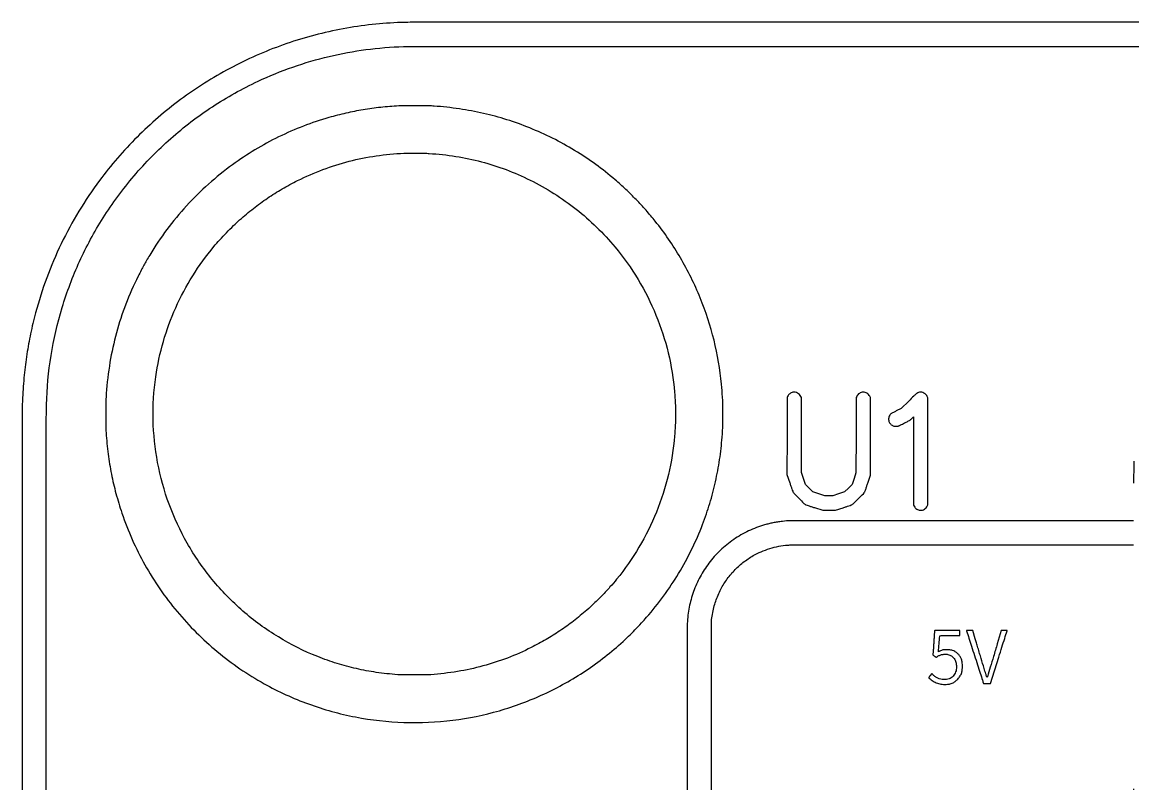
# Model space of a CAD drawing. Extents: x 949 to 24658, y 948 to 49051.
# Drawn here: x 949 to 5549, y 45895 to 49051 of the extents above; entities that cross this region are included whole.
import ezdxf

# ---------------------------------------------------------------- set-up
doc = ezdxf.new("R2010")
doc.units = 0

msp = doc.modelspace()

# ---------------------------------------------------------------- linework, layer by layer
for points in [[(24557.45501, 40846.15625, -0.000005), (24557.576589, 33590.111823, -0.000003), (24557.572356, 24977, -0.000002), (24557.441941, 13479.946311, -0.000011), (24557.197838, 7129.844974)], [(10406.169525, 37738.067317, -0.000001), (7284.943993, 37738.119343, -0.000001), (4154.349915, 37738.182247, -0.016092)], [(5553, 46985.023107), (4833.75, 46984.721612), (4114.5, 46984.420117), (4098, 46982.249805, 0.006675), (4077.137468, 46979.221838, 0.01015), (4059.111017, 46975.982874, 0.010827), (4042.134609, 46972.191342, 0.009379), (4024.5, 46967.497394, 0.040796), (3958.196, 46942.506285, 0.039823), (3896.261945, 46906.913406, 0.039833), (3840.76847, 46861.961804, 0.040864), (3793.620436, 46809.135349, 0.037856), (3757.165462, 46752.4231, 0.038015), (3729.736145, 46690.940235, 0.038061), (3711.957995, 46626.085764, 0.038149), (3704.233924, 46559.336291, 0.009724), (3703.932697, 46543.887491, 0.000001), (3703.874383, 45298.330035, 0.000027), (3703.886066, 43922.992192, 0.000016), (3704.040572, 42293, 0.000007), (3704.415056, 39650.664677, 0.000093)], [(10785.463822, 45035.652863, -0.000007), (10785.5, 42312.5, -0.00001), (10785.452324, 40023.210587, -0.000067)], [(10885.451421, 40055.597846, 0.000011), (10885.5, 42312, 0.000007), (10885.462764, 44998.696467, 0.000096)], [(3804.381759, 38068.001996, -0.000003), (3804.197047, 39001.246926, -0.000054)], [(5592.011956, 37638.547867, 0.000014), (7295.5, 37638.5, 0.000009), (9315.141555, 37638.536626, 0.000133)], [(10884.994013, 38054.954484, 0.000004), (10885.24925, 38880.764608, 0.000065)], [(3804.091567, 40246.104477, -0.000013), (3804.192396, 42321), (3804.507907, 46575.5), (3806.798039, 46589.5, -0.01559), (3812.515969, 46618.707726, -0.020463), (3819.643976, 46644.929658, -0.021102), (3828.688085, 46669.81897, -0.018495), (3840.167314, 46695, -0.035568), (3866.199341, 46738.842958, -0.037786), (3897.713478, 46777.618374, -0.037668), (3934.800798, 46811.312941, -0.034908), (3977.442722, 46840.013359, -0.029547), (4010.226862, 46856.40138, -0.026495), (4045.915306, 46869.489204, -0.026345), (4083.009779, 46878.796825, -0.028305), (4120, 46883.880186, -0.01964), (4128.4953, 46884.22613, -0.000016), (4336.345312, 46884.515385, -0.00018), (4568.302809, 46884.746924, -0.000111), (4841.75, 46884.860854), (5553, 46885)], [(10785.249276, 38864.327406, -0.000004), (10784.993817, 38059.058954, -0.029729)], [(8253.712369, 47338.911546, 0.000023), (7295, 47338.930485, 0.000018), (6244.059399, 47338.863515, 0.000231)], [(12816.777426, 49050.765049), (2631.065975, 49050.919548, 0.003529), (2546, 49050.32047, 0.00306), (2537.901256, 49050.156687, 0.001237), (2526.85625, 49049.838327, 0.001224), (2514.971286, 49049.437193, 0.001554), (2504, 49049.005848, 0.037395), (2264.049362, 49020.763972, 0.037245), (2030.649283, 48957.079685, 0.037238), (1809.24111, 48859.458746, 0.037352), (1605, 48730.160454, 0.018385), (1512.315651, 48655.849871, 0.018211), (1425.037413, 48574.705098, 0.018226), (1343.961597, 48487.489813, 0.018485), (1269.851509, 48395, 0.023612), (1184.260003, 48267.535964, 0.023535), (1110.967809, 48132.433017, 0.023583), (1050.833289, 47991.320231, 0.023946), (1004.597498, 47845.880184, 0.012824), (983.994422, 47759.549445, 0.014171), (968.601668, 47675.09595, 0.013851), (957.749464, 47588.199819, 0.011219), (950.792901, 47494.5, 0.012918), (949.364042, 47439.205645), (949.356477, 25000.183739)], [(1049.389569, 24971.005548), (1049.026707, 47383.921986, -0.00626), (1050.046715, 47465.5, -0.033646), (1068.871669, 47668.901535, -0.033602), (1114.810693, 47868.031209, -0.033578), (1187.049486, 48059.345218, -0.033492), (1284.300323, 48239.440267, -0.035818), (1412.472277, 48413.87389, -0.035525), (1564.554944, 48568.74278, -0.035523), (1737.038666, 48700.530386, -0.035805), (1926, 48806.188285, -0.025465), (2070.497901, 48865.136588, -0.025551), (2220.07925, 48909.014513, -0.025572), (2373.232624, 48937.376195, -0.025608), (2528.409406, 48949.937588, -0.007392), (2587.913092, 48950.817431), (12801.773457, 48950.839867)], [(6290.338763, 44819.041707, 0.000021), (7295.237307, 44819, 0.000022), (8282.535437, 44819.042846, 0.0002)], [(5846.705404, 47338.640238, 0.000044), (5599.131362, 47338.364965, 0.063702)], [(5553.044742, 47232.183794, 0.000245), (5553, 47140.830052)], [(5553, 45873.181501, 0.000034), (5553.041061, 45267.448039, 0.000358), (5553.251736, 45020.161626, 0.000081), (5553.52323, 44863.336236, 0.071069)]]:
    msp.add_lwpolyline(points, format="xyb")
for points in [[(2509, 48703.985065, 0.013103), (2434.079952, 48697.737424, 0.014093), (2361.397722, 48687.673744, 0.014271), (2290.267316, 48673.675676, 0.014241), (2220, 48655.633727, 0.022048), (2114.324501, 48620.155915, 0.021678), (2011.572795, 48575.333136, 0.021695), (1913.167883, 48521.820237, 0.022169), (1820.5, 48460.337593, 0.02498), (1721.066312, 48379.918099, 0.024857), (1629.977514, 48289.85745, 0.024919), (1548.487661, 48191.431671, 0.025405), (1477.755216, 48086, 0.003714), (1464.167472, 48062.951816, 0.006172), (1453.100259, 48043.30111, 0.006015), (1442.326692, 48023.031818, 0.003313), (1429.614841, 47998, 0.023901), (1378.398906, 47881.903829, 0.025478), (1339.711824, 47763.871124, 0.025219), (1312.920405, 47641.396835, 0.022452), (1297.312966, 47512, 0.014759), (1295.948467, 47482.113935, 0.003198), (1295.446495, 47430.430378, 0.003163), (1295.601981, 47378.786821, 0.015334), (1296.774184, 47349.5, 0.014128), (1305.547314, 47261.104587, 0.016778), (1318.970619, 47178.311213, 0.01707), (1337.674323, 47097.857822, 0.015665), (1362.297197, 47016.5, 0.046389), (1457.469926, 46802.18744, 0.046063), (1590.711297, 46608.551343, 0.046006), (1757.327511, 46442.370133, 0.046032), (1951.493123, 46309.492865, 0.039599), (2135.187563, 46225.471275, 0.039641), (2329.767636, 46171.495608, 0.039599), (2530.626432, 46148.865108, 0.039334), (2733, 46158.097574, 0.038898), (2925.619632, 46197.539595, 0.038488), (3110.517606, 46266.433343, 0.038452), (3282.832061, 46362.925752, 0.038665), (3438, 46484.50741, 0.009227), (3460.309325, 46505.727213, 0.00477), (3487.450072, 46533.029587, 0.004769), (3514.241474, 46561.029138, 0.008661), (3535.521949, 46584.5, 0.022252), (3605.736749, 46672.280845, 0.021998), (3668.158505, 46766.283154, 0.021941), (3722.228652, 46865.654262, 0.021862), (3767.453088, 46969.5, 0.01848), (3797.335245, 47056.725607, 0.018163), (3820.886741, 47146.421567, 0.018074), (3837.965459, 47238.034243, 0.017863), (3848.462882, 47331, 0.011816), (3851.300914, 47384.409797, 0.010182), (3851.811938, 47440.61599, 0.010149), (3850.030928, 47497.013269, 0.011489), (3845.982859, 47551, 0.036031), (3814.761946, 47733.043849, 0.036115), (3757.744648, 47908.572554, 0.036127), (3676.084248, 48074.016256, 0.036107), (3571.446335, 48226.01486, 0.012036), (3533.422429, 48271.235286, 0.011357), (3492.540886, 48315.476766, 0.011301), (3449.475955, 48358.039605, 0.011606), (3404.90481, 48398.226846, 0.021295), (3324.669717, 48461.523031, 0.019949), (3237.615841, 48519.23828, 0.019875), (3145.891193, 48570.041747, 0.020722), (3051.669705, 48612.642367, 0.019461), (2956.387655, 48646.805853, 0.020297), (2860.056097, 48672.924525, 0.019947), (2760.363337, 48691.507884, 0.017471), (2655, 48703.08768, 0.015628), (2634.064346, 48703.994186, 0.001468), (2582.570135, 48704.461934, 0.001543), (2531.231896, 48704.619057, 0.014243)], [(2635.5, 48506.988944, -0.023327), (2745.889561, 48494.730108, -0.025418), (2851.489746, 48472.435551, -0.025635), (2953.462911, 48439.753956, -0.024604), (3053, 48396.420449, -0.025782), (3151.734754, 48341.016443, -0.026178), (3243.721712, 48276.00304, -0.026211), (3328.302632, 48201.818505, -0.026), (3404.899216, 48119, -0.038347), (3500.279271, 47984.757971, -0.038034), (3574.335345, 47837.166074, -0.038034), (3625.179655, 47680.060852, -0.038349), (3651.464013, 47517.5, -0.011091), (3654.201936, 47473.007846, -0.009795), (3655.116653, 47426.553718, -0.00979), (3654.211004, 47380.072823, -0.011045), (3651.481901, 47335.5, -0.038114), (3625.832729, 47175.987003, -0.037236), (3576.151269, 47020.922974, -0.037242), (3504.030486, 46874.970113, -0.03816), (3411.567634, 46742.58582, -0.011985), (3383.905027, 46710.397876, -0.008178), (3351.012071, 46675.107746, -0.008236), (3317.591929, 46641.532493, -0.013991), (3288.41418, 46614.715631, -0.014273), (3232.582679, 46568.941527, -0.016381), (3176.681449, 46528.572989, -0.016611), (3118.975331, 46492.438112, -0.015552), (3057.733834, 46459.367769, -0.024421), (2958.949859, 46415.821299, -0.025416), (2857.683388, 46382.762854, -0.025162), (2752.626691, 46359.886381, -0.022934), (2642.5, 46346.804946, -0.015132), (2617.769844, 46345.762952, -0.002947), (2573.139901, 46345.497208, -0.002898), (2528.53587, 46345.753058, -0.015932), (2504.5, 46346.796708, -0.016788), (2415.991695, 46356.46711, -0.019917), (2333.289742, 46371.706942, -0.0203), (2253.439731, 46393.175684, -0.018808), (2173.5, 46421.530457, -0.042141), (2010.319582, 46502.92786, -0.042219), (1863.204325, 46610.489986, -0.042221), (1736.254436, 46741.229113, -0.042156), (1632.997997, 46891.5, -0.041528), (1557.888132, 47053.233485, -0.041233), (1510.323112, 47225.539686, -0.041221), (1491.667447, 47403.363683, -0.041452), (1502.497575, 47581.5, -0.034539), (1534.005281, 47727.442124, -0.034567), (1585.297667, 47867.616574, -0.034535), (1655.466151, 47999.507269, -0.034335), (1743.243684, 48120.755235, -0.010784), (1767.143908, 48148.180306, -0.007217), (1795.602279, 48178.555509, -0.007252), (1824.576177, 48207.740694, -0.011946), (1850, 48231.455756, -0.015445), (1907.154052, 48279.192875, -0.017015), (1965.372681, 48321.725269, -0.017153), (2025.90667, 48359.897977, -0.01625), (2090, 48394.565007, -0.026181), (2194.921391, 48440.288253, -0.0266), (2303.498371, 48474.522598, -0.02654), (2415.335034, 48497.097555, -0.025797), (2530, 48507.969232, -0.009598), (2551.94486, 48508.49054, -0.003462), (2583.158399, 48508.416615, -0.003434), (2614.234456, 48507.914379, -0.010231)], [(4141.343746, 47516.969278, 0.061226), (4134.920078, 47514.839863, 0.056572), (4129.01452, 47511.174962, 0.05472), (4123.910763, 47506.148458, 0.050386), (4119.856025, 47500), (4117.5, 47495.5), (4117.229915, 47336), (4116.959829, 47176.5), (4128.605241, 47142, 0.001223), (4133.175814, 47128.567965, 0.001791), (4137.268707, 47116.773307, 0.000849), (4140.805165, 47106.753274, 0.03261), (4141.744759, 47104.568704, 0.07351), (4145.452656, 47099.354428, 0.001763), (4166.171512, 47077.919915, 0.001939), (4186.899127, 47056.791648, 0.065343), (4192.459904, 47052.47063, 0.046069), (4195.367933, 47051.108625, 0.002239), (4205.422573, 47047.535353, 0.003627), (4217.431264, 47043.425692, 0.002607), (4230.899886, 47039.003227), (4265.289143, 47027.909709), (4291.894571, 47028.204854), (4318.5, 47028.5), (4350, 47038.894222, 0.001712), (4362.357853, 47043.01899, 0.002363), (4373.421875, 47046.81242, 0.001488), (4382.698557, 47050.073104, 0.028929), (4385.5, 47051.253647, 0.078311), (4391.232201, 47055.285357, 0.002267), (4412.57113, 47076.135119, 0.002673), (4433.429425, 47096.922065, 0.063121), (4438.489324, 47103.5, 0.044638), (4439.83511, 47106.355662, 0.002268), (4443.325731, 47116.01875, 0.003612), (4447.344602, 47127.567442, 0.002608), (4451.665467, 47140.5), (4462.5, 47173.5), (4462.5, 47334.5), (4462.5, 47495.5), (4459.836398, 47500.5, 0.131234), (4448.301153, 47512.870914, 0.142518), (4432.497941, 47517.350839, 0.143858), (4416.868967, 47512.641799, 0.134454), (4405.7798, 47500.127283), (4403.5, 47495.5), (4403, 47339.5), (4402.5, 47183.5), (4394.67372, 47159.5), (4386.84744, 47135.5), (4371.17372, 47119.712893), (4355.5, 47103.925786), (4330.964255, 47095.962893), (4306.428511, 47088), (4290.464255, 47088.00936), (4274.5, 47088.01872), (4249.5, 47095.986667), (4224.5, 47103.954615), (4209.296724, 47119.586729), (4194.093448, 47135.218843), (4185.796724, 47159.859422), (4177.5, 47184.5), (4177, 47340), (4176.5, 47495.5), (4174.377275, 47500.089391, 0.088956), (4168.81996, 47508.029375, 0.077726), (4160.604948, 47513.988195, 0.0779), (4150.981158, 47517.144524, 0.090049)], [(4665.343746, 47516.969278, 0.074192), (4658.702665, 47514.575841, 0.048311), (4651.919181, 47510.02834, 0.021172), (4642.109879, 47501.259504, 0.002572), (4621.5, 47480.995654), (4590.5, 47450.200953), (4569.326343, 47439.590772, 0.003311), (4557.942545, 47433.791692, 0.015779), (4551.568696, 47430.23204, 0.027754), (4547.576719, 47427.522153, 0.062348), (4544.969162, 47424.961064, 0.057915), (4540.908816, 47418.399769, 0.063759), (4538.622281, 47411.288732, 0.063143), (4538.18848, 47403.771273, 0.055105), (4539.588898, 47396.012603, 0.076036), (4542.126067, 47390.629656, 0.044884), (4546.614788, 47385.100832, 0.044772), (4552.042568, 47380.438665, 0.073226), (4557.428139, 47377.675896, 0.045553), (4562.266156, 47376.508573, 0.032837), (4567.804384, 47376.064215, 0.033314), (4573.209602, 47376.346574, 0.056151), (4577.624273, 47377.3848, 0.023403), (4580.131504, 47378.415296, 0.00166), (4586.97088, 47381.635798, 0.002339), (4595.09955, 47385.543129, 0.001762), (4604, 47389.911669, 0.002896), (4617.708219, 47396.79919, 0.020243), (4624.237552, 47400.467466, 0.035628), (4628.814647, 47403.759865, 0.021754), (4633.739397, 47408.241308), (4640.978793, 47415.42888), (4641.239397, 47232.46444), (4641.5, 47049.5), (4643.857799, 47045, 0.0579), (4648.457924, 47038.2514, 0.067407), (4654.279207, 47033.122865, 0.068237), (4661.191265, 47029.772503, 0.06152), (4669, 47028.25294, 0.077403), (4677.929186, 47029.015439, 0.075027), (4686.308101, 47032.454344, 0.074635), (4693.335215, 47038.233165, 0.075324), (4698.32996, 47045.803644), (4700.5, 47050.5), (4700.5, 47272.5), (4700.5, 47494.5), (4698.136729, 47499.72705, 0.086777), (4692.608482, 47507.847018, 0.079133), (4684.489609, 47513.917183, 0.079855), (4674.958624, 47517.125394, 0.09103)], [(4728.527018, 46528.75, 0.061147), (4728.326543, 46527.734736, 0.000176), (4727.334012, 46514.060937, 0.001043), (4726.250171, 46498.607793, 0.000651), (4725.041765, 46480.5, -0.000275), (4723.839675, 46462.280563, -0.000419), (4722.774272, 46446.466871, -0.000144), (4721.838384, 46432.804883, -0.011223), (4721.640783, 46430.642539, 0.090367), (4721.75633, 46428.911955, 0.122113), (4722.491484, 46427.53347, 0.058735), (4724.218335, 46426.017364, 0.00829), (4728.167649, 46423.392539, 0.003445), (4730.834277, 46421.709079, 0.005273), (4733.170915, 46420.290308, 0.002024), (4735.189785, 46419.104456, 0.132529), (4735.57695, 46419, 0.135527), (4735.925843, 46419.096338, 0.00737), (4736.905062, 46419.701517, 0.011034), (4738.056741, 46420.47325, 0.0078), (4739.316722, 46421.388142, -0.032434), (4743.798549, 46424.316771, -0.026734), (4748.91529, 46426.855001, -0.025821), (4754.47073, 46428.917014, -0.025027), (4760.26694, 46430.420109, -0.017117), (4766.743672, 46431.528291, -0.032617), (4772.01161, 46431.897754, -0.033715), (4777.16667, 46431.574647, -0.019706), (4783.269807, 46430.530721, -0.087562), (4798.343214, 46424.449046, -0.099513), (4809.655149, 46413.771697, -0.091378), (4816.608849, 46398.753441, -0.062534), (4818.985219, 46380.063889, -0.037054), (4818.145637, 46368.504915, -0.048188), (4815.594006, 46358.206691, -0.050948), (4811.272549, 46349.050936, -0.049993), (4805.165636, 46340.894832, -0.052103), (4797.121544, 46333.781335, -0.064741), (4788.320054, 46329.079167, -0.061763), (4778.272484, 46326.641661, -0.042009), (4766.5, 46326.280592, -0.040953), (4753.797033, 46328.008161, -0.048063), (4742.238826, 46331.749875, -0.04847), (4731.687561, 46337.596504, -0.042859), (4721.979941, 46345.58457), (4716.459882, 46350.98231), (4710.479941, 46343.516595, 0.007686), (4708.188916, 46340.564463, 0.011004), (4706.256608, 46337.872588, 0.007104), (4704.733153, 46335.579346, 0.144026), (4704.5, 46334.786724, 0.229046), (4705.645558, 46332.417202, 0.007935), (4714.005715, 46326.005159, 0.015523), (4722.884872, 46319.834119, 0.02973), (4730.427113, 46315.546933, 0.023045), (4740.588414, 46311.114172, 0.037284), (4749.619099, 46308.412062, 0.035331), (4759.290859, 46306.994109, 0.018305), (4771.5, 46306.52588, 0.012677), (4782.353655, 46306.782378, 0.036823), (4789.79834, 46307.699647, 0.041621), (4796.512165, 46309.625878, 0.020114), (4804.743627, 46313.133465, 0.060473), (4816.977415, 46320.869061, 0.05188), (4827.723689, 46331.678042, 0.05086), (4836.206248, 46344.704912, 0.053007), (4841.744893, 46359, 0.050914), (4843.189552, 46367.840175, 0.015251), (4843.596013, 46381.49945, 0.015253), (4843.168945, 46395.158661, 0.050876), (4841.711058, 46404, 0.04556), (4837.005464, 46416.649162, 0.052533), (4830.257286, 46427.602258, 0.055037), (4821.69234, 46436.486432, 0.059597), (4811.608354, 46443.016643, 0.022222), (4803.285068, 46446.645927, 0.036944), (4795.961796, 46448.854384, 0.035595), (4788.203818, 46450.010068, 0.018953), (4778.5, 46450.386943, 0.017624), (4769.700494, 46450.084761, 0.033703), (4762.699402, 46449.119909, 0.037205), (4756.363622, 46447.306889, 0.027488), (4749.667838, 46444.412229, -0.001557), (4747.800986, 46443.487542, -0.00247), (4746.195989, 46442.708592, -0.000548), (4744.784064, 46442.033846, -0.111638), (4744.634365, 46442, -0.440515), (4744.403941, 46442.251892, -0.000031), (4747.271094, 46474.374999, -0.000126), (4750.082777, 46505.765278, -0.060557), (4750.506952, 46507.75, -0.307847), (4751.432214, 46508.441775, -0.003645), (4759.389983, 46508.739762, -0.00626), (4771.145996, 46508.946914, -0.001275), (4791.968615, 46509), (4833, 46509), (4833, 46519.5), (4833, 46530), (4780.968615, 46530, 0.000983), (4754.409558, 46529.94776, 0.004974), (4739.59089, 46529.742023, 0.002364), (4729.464006, 46529.45273, 0.314937)], [(4861, 46528.824285, 0.077325), (4861.15229, 46527.845432, 0.00004), (4870.585876, 46498.26994, 0.000549), (4881.12103, 46465.37478, 0.000335), (4893.632771, 46426.544408, -0.000082), (4906.312677, 46387.260178, -0.000122), (4917.388601, 46352.89725, -0.000051), (4926.866742, 46323.456486, -0.002616), (4928.678941, 46317.722825), (4931.092339, 46309.94565), (4945.27925, 46310.222825), (4959.46616, 46310.5), (4994.199012, 46419.5, 0.00016), (5007.518993, 46461.347533, 0.000264), (5018.739097, 46496.701562, 0.000011), (5028.859361, 46528.650972, 0.06543), (5028.965932, 46529.25, 0.405463), (5028.697967, 46529.552447, 0.003609), (5025.36841, 46529.779687, 0.009528), (5021.396209, 46529.946101, 0.005703), (5016.671209, 46530), (5004.342417, 46530), (4988.047548, 46474.75, -0.000842), (4972.586899, 46422.652096, -0.001345), (4959.182293, 46378.19639, -0.000156), (4947.065913, 46338.445189, -0.118543), (4945.992635, 46336.622416, -0.564654), (4944.998142, 46336.850441, -0.001992), (4940.445417, 46350.899914, -0.003986), (4933.776787, 46372.350177, -0.000634), (4921.098821, 46414.5, 0.000247), (4914.955944, 46434.980372, 0.000181), (4908.125852, 46457.68125, 0.000183), (4901.646751, 46479.158789, 0.000408), (4896.696029, 46495.5), (4886.36511, 46529.5), (4873.682555, 46529.779877, 0.004516), (4867.442824, 46529.861199, 0.019804), (4863.759711, 46529.730016, 0.02795), (4861.504032, 46529.432613, 0.360451)]]:
    msp.add_lwpolyline(points, format="xyb", close=True)

doc.saveas('drawing.dxf')
